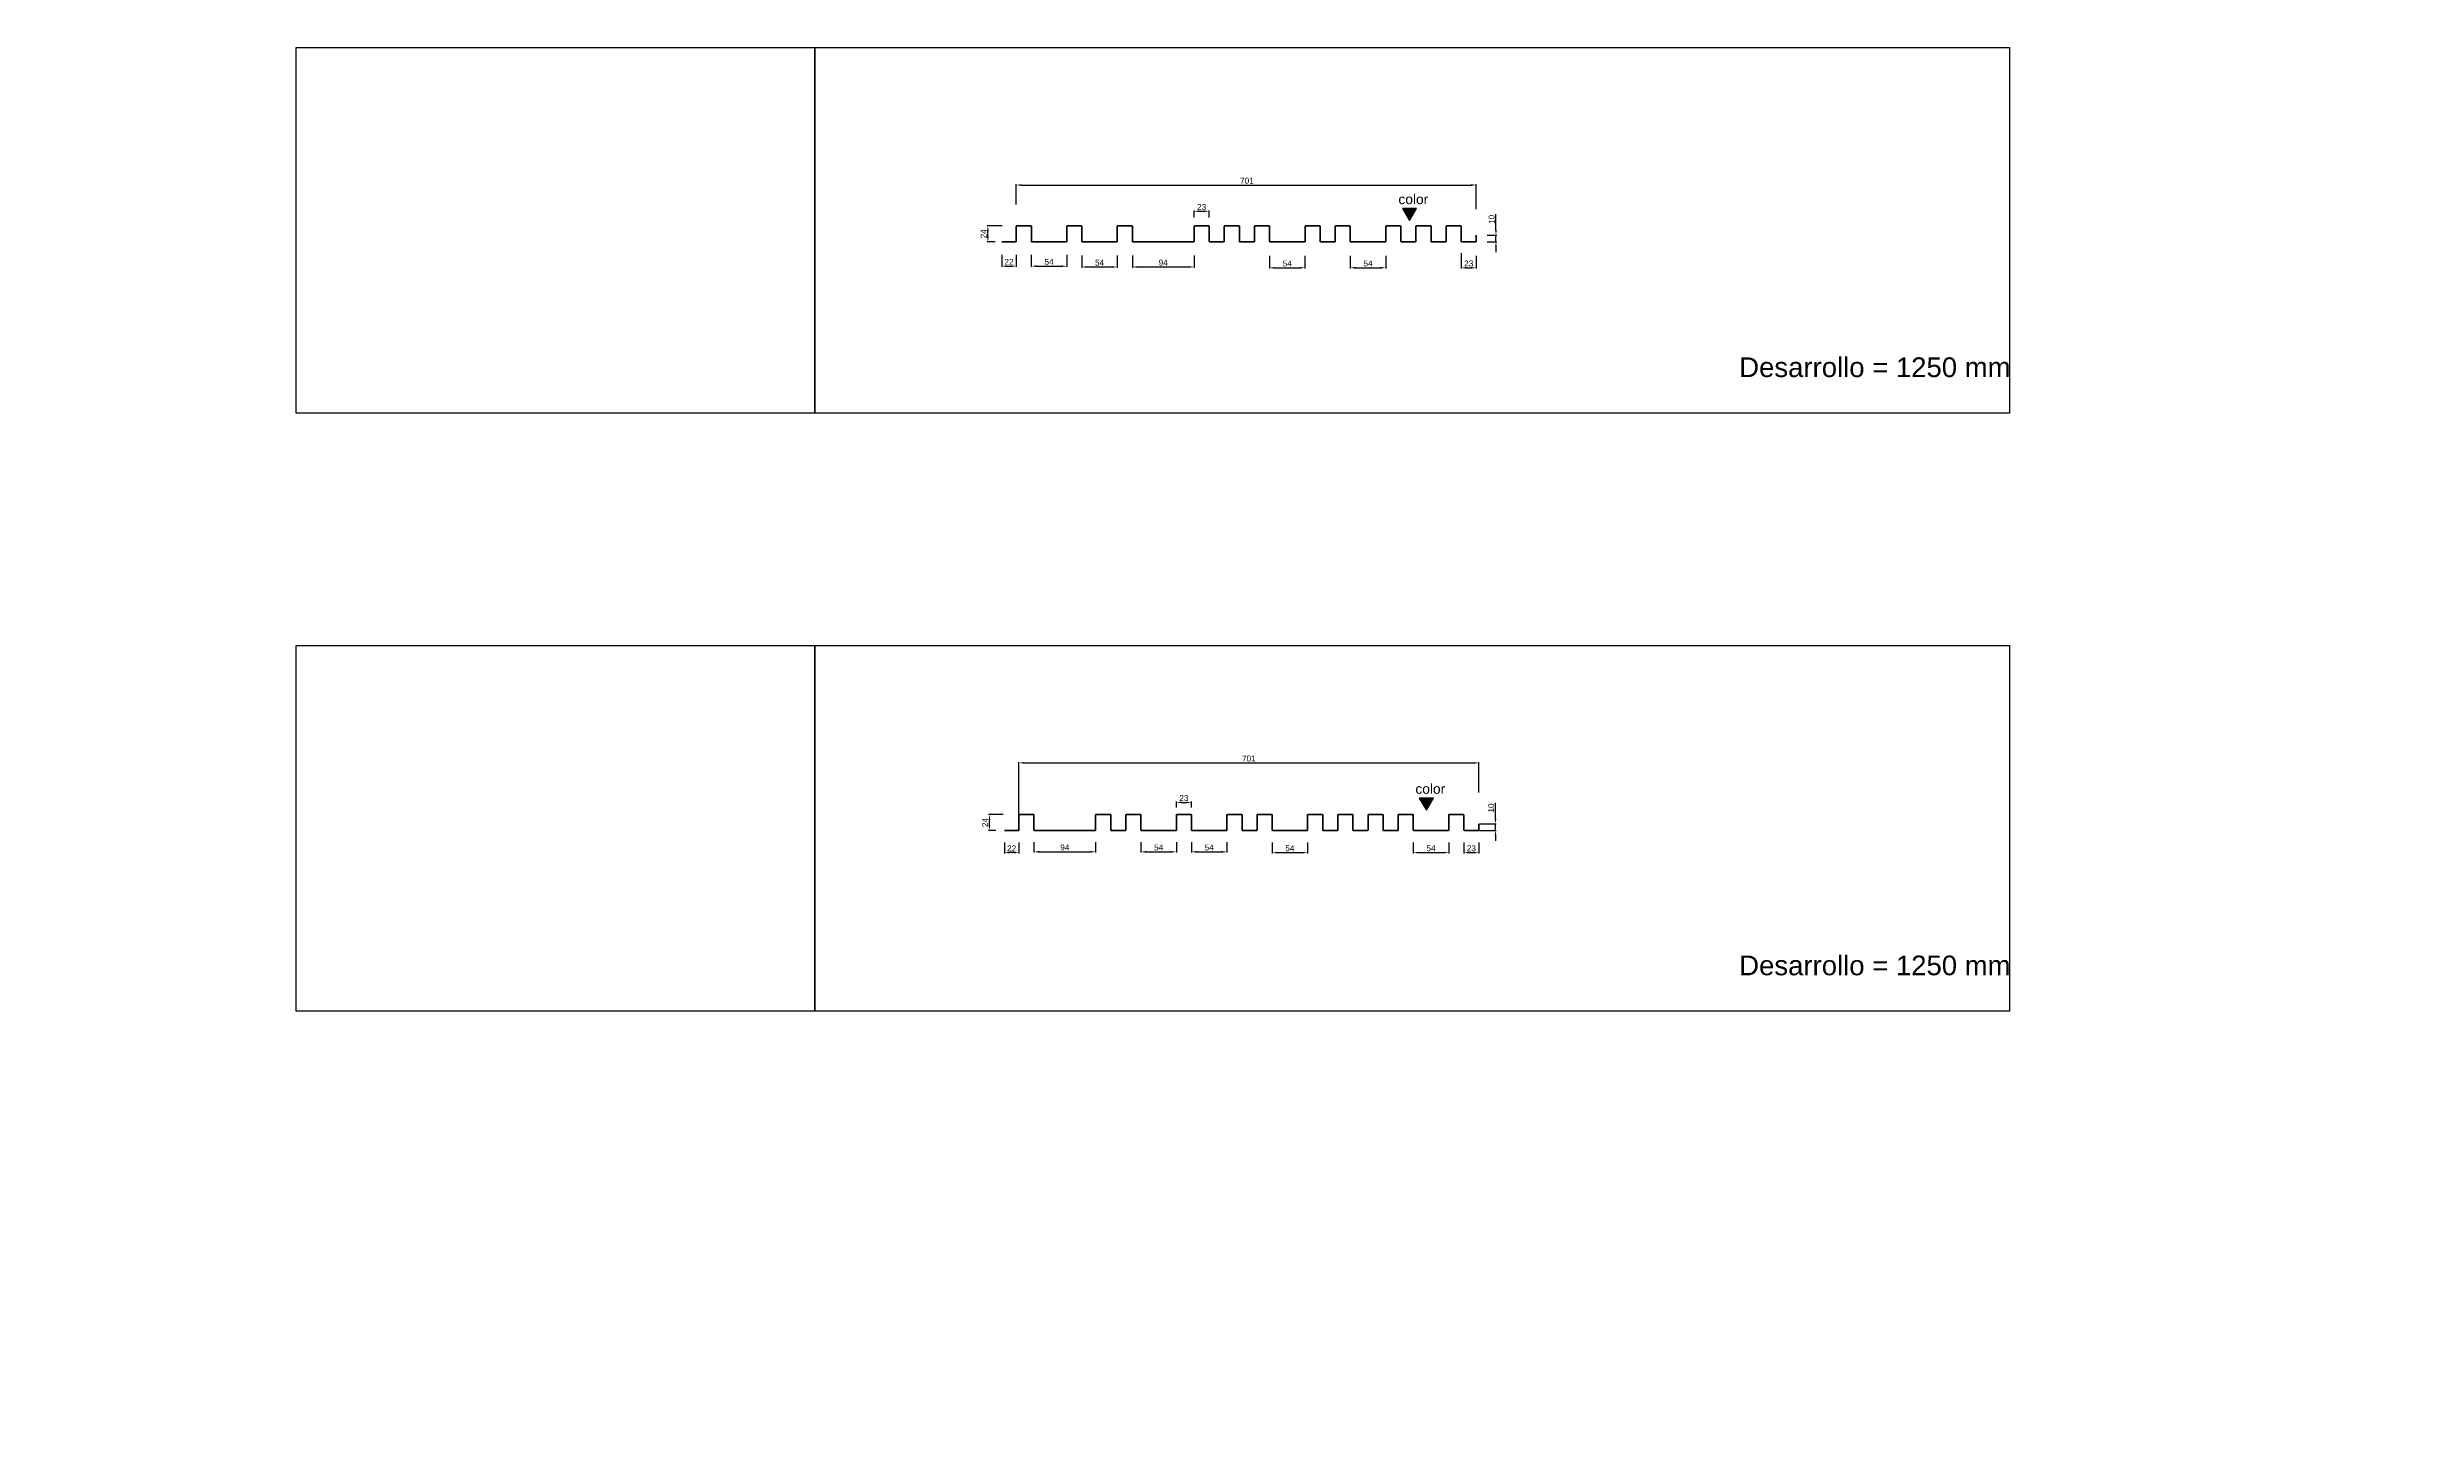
# Model space of a CAD drawing. Header units: millimetres. Extents: x 4334 to 41995838936, y 18500 to 30334.
# Drawn here: x 15164 to 18774, y 20425 to 22541 of the extents above; entities that cross this region are included whole.
import ezdxf

# ---------------------------------------------------------------- set-up
doc = ezdxf.new("R2010")
doc.units = ezdxf.units.MM
doc.layers.add('ANOTACIONES', color=7, linetype='Continuous', plot=False)
doc.layers.add('COTAS1', color=7, linetype='Continuous', lineweight=0)
doc.layers.add('FIBRA NEUTRA', color=1, linetype='Continuous', lineweight=40)
doc.layers.add('RECUADROS', color=253, linetype='Continuous')
doc.styles.get("Standard").update_dxf_attribs({"font": 'arial.ttf'})
doc.dimstyles.new('ISO-25', dxfattribs={"dimtxt": 9, "dimasz": 8, "dimexe": 1.25, "dimexo": 0.625, "dimgap": 2, "dimtad": 1, "dimdec": 1, "dimtxsty": 'Standard', "dimcen": 2.5, "dimadec": 0, "dimazin": 0, "dimtfac": 1, "dimtdec": 1, "dimtmove": 0, "dimatfit": 3, "dimfxl": 1, "dimarcsym": 0})

# ---------------------------------------------------------------- blocks, each defined once
blk = doc.blocks.new('*D361')
at = {"layer": 'COTAS1', "color": 0, "lineweight": -2, "transparency": 16777216}
for p, q in [((16640.5, 22301.4), (16640.5, 22332.3)), ((16648.5, 22331), (17333.5, 22331)), ((17341.5, 22294.4), (17341.5, 22332.3))]:
    blk.add_line(p, q, dxfattribs=at)
at = {"layer": 'COTAS1', "color": 0, "transparency": 16777216}
for points in [[(16648.5, 22332.4), (16648.5, 22329.7), (16640.5, 22331)], [(17333.5, 22332.4), (17333.5, 22329.7), (17341.5, 22331)]]:
    blk.add_solid(points, dxfattribs=at)
at = {"layer": 'Defpoints', "color": 0, "transparency": 16777216}
for p in [(17341.5, 22331), (16640.5, 22300.7), (17341.5, 22293.7)]:
    blk.add_point(p, dxfattribs=at)
at = {"layer": 'COTAS1', "color": 0, "transparency": 16777216, "insert": (16992, 22337.6), "char_height": 9, "attachment_point": 5}
blk.add_mtext('701', dxfattribs=at)
blk = doc.blocks.new('Color superior')
at = {"layer": 'ANOTACIONES'}
h = blk.add_hatch(color=256, dxfattribs=at)
h.dxf.hatch_style = 1
h.paths.add_polyline_path([(10.7, 18.6), (-10.7, 18.6), (0, 0)])
blk.add_lwpolyline([(0, 0), (10.7, 18.6), (-10.7, 18.6)], close=True, dxfattribs=at)
at = {"layer": 'ANOTACIONES', "insert": (-16.7, 40.1), "char_height": 15, "attachment_point": 1}
blk.add_mtext_dynamic_manual_height_columns('color', width=249.804, gutter_width=75, heights=[0], dxfattribs=at)
blk = doc.blocks.new('*D364')
at = {"layer": 'COTAS1', "color": 0, "lineweight": -2, "transparency": 16777216}
for p, q in [((16619.3, 22268.6), (16596, 22268.6)), ((16608.3, 22244.6), (16596, 22244.6)), ((16597.3, 22252.6), (16597.3, 22260.6))]:
    blk.add_line(p, q, dxfattribs=at)
at = {"layer": 'COTAS1', "color": 0, "transparency": 16777216}
for points in [[(16595.9, 22260.6), (16598.6, 22260.6), (16597.3, 22268.6)], [(16595.9, 22252.6), (16598.6, 22252.6), (16597.3, 22244.6)]]:
    blk.add_solid(points, dxfattribs=at)
at = {"layer": 'Defpoints', "color": 0, "transparency": 16777216}
for p in [(16597.3, 22268.6), (16609, 22244.6), (16620, 22268.6)]:
    blk.add_point(p, dxfattribs=at)
at = {"layer": 'COTAS1', "color": 0, "transparency": 16777216, "insert": (16590.8, 22256.6), "char_height": 9, "attachment_point": 5, "rotation": 90}
blk.add_mtext('24', dxfattribs=at)
blk = doc.blocks.new('*D365')
at = {"layer": 'COTAS1', "color": 0, "lineweight": -2, "transparency": 16777216}
for p, q in [((16618.5, 22224.4), (16618.5, 22206.1)), ((16626.5, 22207.3), (16632.5, 22207.3)), ((16640.5, 22224.4), (16640.5, 22206.1))]:
    blk.add_line(p, q, dxfattribs=at)
at = {"layer": 'COTAS1', "color": 0, "transparency": 16777216}
for points in [[(16626.5, 22208.7), (16626.5, 22206), (16618.5, 22207.3)], [(16632.5, 22208.7), (16632.5, 22206), (16640.5, 22207.3)]]:
    blk.add_solid(points, dxfattribs=at)
at = {"layer": 'Defpoints', "color": 0, "transparency": 16777216}
for p in [(16618.5, 22225), (16640.5, 22225), (16640.5, 22207.3)]:
    blk.add_point(p, dxfattribs=at)
at = {"layer": 'COTAS1', "color": 0, "transparency": 16777216, "insert": (16629.5, 22213.9), "char_height": 9, "attachment_point": 5}
blk.add_mtext('22', dxfattribs=at)
blk = doc.blocks.new('*D366')
at = {"layer": 'COTAS1', "color": 0, "lineweight": -2, "transparency": 16777216}
for p, q in [((16663.5, 22224.4), (16663.5, 22206.1)), ((16671.5, 22207.3), (16709.5, 22207.3)), ((16717.5, 22224.4), (16717.5, 22206.1))]:
    blk.add_line(p, q, dxfattribs=at)
at = {"layer": 'COTAS1', "color": 0, "transparency": 16777216}
for points in [[(16671.5, 22208.7), (16671.5, 22206), (16663.5, 22207.3)], [(16709.5, 22208.7), (16709.5, 22206), (16717.5, 22207.3)]]:
    blk.add_solid(points, dxfattribs=at)
at = {"layer": 'Defpoints', "color": 0, "transparency": 16777216}
for p in [(16663.5, 22225), (16717.5, 22225), (16717.5, 22207.3)]:
    blk.add_point(p, dxfattribs=at)
at = {"layer": 'COTAS1', "color": 0, "transparency": 16777216, "insert": (16690.5, 22213.9), "char_height": 9, "attachment_point": 5}
blk.add_mtext('54', dxfattribs=at)
blk = doc.blocks.new('*D367')
at = {"layer": 'COTAS1', "color": 0, "lineweight": -2, "transparency": 16777216}
for p, q in [((16740.5, 22223.8), (16740.5, 22204.8)), ((16748.5, 22206.1), (16786.5, 22206.1)), ((16794.5, 22223.8), (16794.5, 22204.8))]:
    blk.add_line(p, q, dxfattribs=at)
at = {"layer": 'COTAS1', "color": 0, "transparency": 16777216}
for points in [[(16748.5, 22207.4), (16748.5, 22204.8), (16740.5, 22206.1)], [(16786.5, 22207.4), (16786.5, 22204.8), (16794.5, 22206.1)]]:
    blk.add_solid(points, dxfattribs=at)
at = {"layer": 'Defpoints', "color": 0, "transparency": 16777216}
for p in [(16740.5, 22224.4), (16794.5, 22224.4), (16794.5, 22206.1)]:
    blk.add_point(p, dxfattribs=at)
at = {"layer": 'COTAS1', "color": 0, "transparency": 16777216, "insert": (16767.5, 22212.7), "char_height": 9, "attachment_point": 5}
blk.add_mtext('54', dxfattribs=at)
blk = doc.blocks.new('*D368')
at = {"layer": 'COTAS1', "color": 0, "lineweight": -2, "transparency": 16777216}
for p, q in [((16817.5, 22223.8), (16817.5, 22204.8)), ((16825.5, 22206.1), (16903.5, 22206.1)), ((16911.5, 22223.8), (16911.5, 22204.8))]:
    blk.add_line(p, q, dxfattribs=at)
at = {"layer": 'COTAS1', "color": 0, "transparency": 16777216}
for points in [[(16825.5, 22207.4), (16825.5, 22204.8), (16817.5, 22206.1)], [(16903.5, 22207.4), (16903.5, 22204.8), (16911.5, 22206.1)]]:
    blk.add_solid(points, dxfattribs=at)
at = {"layer": 'Defpoints', "color": 0, "transparency": 16777216}
for p in [(16817.5, 22224.4), (16911.5, 22224.4), (16911.5, 22206.1)]:
    blk.add_point(p, dxfattribs=at)
at = {"layer": 'COTAS1', "color": 0, "transparency": 16777216, "insert": (16864.5, 22212.7), "char_height": 9, "attachment_point": 5}
blk.add_mtext('94', dxfattribs=at)
blk = doc.blocks.new('*D369')
at = {"layer": 'COTAS1', "color": 0, "lineweight": -2, "transparency": 16777216}
for p, q in [((17026.5, 22223.1), (17026.5, 22203.6)), ((17034.5, 22204.8), (17072.5, 22204.8)), ((17080.5, 22223.1), (17080.5, 22203.6))]:
    blk.add_line(p, q, dxfattribs=at)
at = {"layer": 'COTAS1', "color": 0, "transparency": 16777216}
for points in [[(17034.5, 22206.2), (17034.5, 22203.5), (17026.5, 22204.8)], [(17072.5, 22206.2), (17072.5, 22203.5), (17080.5, 22204.8)]]:
    blk.add_solid(points, dxfattribs=at)
at = {"layer": 'Defpoints', "color": 0, "transparency": 16777216}
for p in [(17026.5, 22223.8), (17080.5, 22223.8), (17080.5, 22204.8)]:
    blk.add_point(p, dxfattribs=at)
at = {"layer": 'COTAS1', "color": 0, "transparency": 16777216, "insert": (17053.5, 22211.4), "char_height": 9, "attachment_point": 5}
blk.add_mtext('54', dxfattribs=at)
blk = doc.blocks.new('*D370')
at = {"layer": 'COTAS1', "color": 0, "lineweight": -2, "transparency": 16777216}
for p, q in [((17149.5, 22223.1), (17149.5, 22203.6)), ((17157.5, 22204.8), (17195.5, 22204.8)), ((17203.5, 22223.1), (17203.5, 22203.6))]:
    blk.add_line(p, q, dxfattribs=at)
at = {"layer": 'COTAS1', "color": 0, "transparency": 16777216}
for points in [[(17157.5, 22206.2), (17157.5, 22203.5), (17149.5, 22204.8)], [(17195.5, 22206.2), (17195.5, 22203.5), (17203.5, 22204.8)]]:
    blk.add_solid(points, dxfattribs=at)
at = {"layer": 'Defpoints', "color": 0, "transparency": 16777216}
for p in [(17149.5, 22223.8), (17203.5, 22223.8), (17203.5, 22204.8)]:
    blk.add_point(p, dxfattribs=at)
at = {"layer": 'COTAS1', "color": 0, "transparency": 16777216, "insert": (17176.5, 22211.4), "char_height": 9, "attachment_point": 5}
blk.add_mtext('54', dxfattribs=at)
blk = doc.blocks.new('*D371')
at = {"layer": 'COTAS1', "color": 0, "lineweight": -2, "transparency": 16777216}
for p, q in [((17318.5, 22227.3), (17318.5, 22203.6)), ((17326.5, 22204.8), (17333.5, 22204.8)), ((17341.5, 22223.1), (17341.5, 22203.6))]:
    blk.add_line(p, q, dxfattribs=at)
at = {"layer": 'COTAS1', "color": 0, "transparency": 16777216}
for points in [[(17326.5, 22206.2), (17326.5, 22203.5), (17318.5, 22204.8)], [(17333.5, 22206.2), (17333.5, 22203.5), (17341.5, 22204.8)]]:
    blk.add_solid(points, dxfattribs=at)
at = {"layer": 'Defpoints', "color": 0, "transparency": 16777216}
for p in [(17318.5, 22227.9), (17341.5, 22223.8), (17341.5, 22204.8)]:
    blk.add_point(p, dxfattribs=at)
at = {"layer": 'COTAS1', "color": 0, "transparency": 16777216, "insert": (17330, 22211.4), "char_height": 9, "attachment_point": 5}
blk.add_mtext('23', dxfattribs=at)
blk = doc.blocks.new('*D372')
at = {"layer": 'COTAS1', "color": 0, "lineweight": -2, "transparency": 16777216}
for p, q in [((17371.5, 22262.6), (17371.5, 22286.6)), ((17358.1, 22254.6), (17372.7, 22254.6)), ((17358.1, 22244.6), (17372.7, 22244.6)), ((17371.5, 22244.6), (17371.5, 22254.6)), ((17371.5, 22236.6), (17371.5, 22228.6))]:
    blk.add_line(p, q, dxfattribs=at)
at = {"layer": 'COTAS1', "color": 0, "transparency": 16777216}
for points in [[(17370.1, 22262.6), (17372.8, 22262.6), (17371.5, 22254.6)], [(17370.1, 22236.6), (17372.8, 22236.6), (17371.5, 22244.6)]]:
    blk.add_solid(points, dxfattribs=at)
at = {"layer": 'Defpoints', "color": 0, "transparency": 16777216}
for p in [(17357.4, 22254.6), (17357.4, 22244.6), (17371.5, 22254.6)]:
    blk.add_point(p, dxfattribs=at)
at = {"layer": 'COTAS1', "color": 0, "transparency": 16777216, "insert": (17364.9, 22278.6), "char_height": 9, "attachment_point": 5, "rotation": 90}
blk.add_mtext('10', dxfattribs=at)
blk = doc.blocks.new('*D373')
at = {"layer": 'COTAS1', "color": 0, "lineweight": -2, "transparency": 16777216}
for p, q in [((16911.5, 22281.3), (16911.5, 22292.3)), ((16919.5, 22291), (16926.5, 22291)), ((16934.5, 22281.3), (16934.5, 22292.3))]:
    blk.add_line(p, q, dxfattribs=at)
at = {"layer": 'COTAS1', "color": 0, "transparency": 16777216}
for points in [[(16919.5, 22292.3), (16919.5, 22289.7), (16911.5, 22291)], [(16926.5, 22292.3), (16926.5, 22289.7), (16934.5, 22291)]]:
    blk.add_solid(points, dxfattribs=at)
at = {"layer": 'Defpoints', "color": 0, "transparency": 16777216}
for p in [(16911.5, 22280.7), (16934.5, 22291), (16934.5, 22280.7)]:
    blk.add_point(p, dxfattribs=at)
at = {"layer": 'COTAS1', "color": 0, "transparency": 16777216, "insert": (16923, 22297.6), "char_height": 9, "attachment_point": 5}
blk.add_mtext('23', dxfattribs=at)
blk = doc.blocks.new('*D374')
at = {"layer": 'COTAS1', "color": 0, "lineweight": -2, "transparency": 16777216}
for p, q in [((16644.5, 21372), (16644.5, 21451.5)), ((16652.5, 21450.2), (17337.5, 21450.2)), ((17345.5, 21405.3), (17345.5, 21451.5))]:
    blk.add_line(p, q, dxfattribs=at)
at = {"layer": 'COTAS1', "color": 0, "transparency": 16777216}
for points in [[(16652.5, 21451.5), (16652.5, 21448.9), (16644.5, 21450.2)], [(17337.5, 21451.5), (17337.5, 21448.9), (17345.5, 21450.2)]]:
    blk.add_solid(points, dxfattribs=at)
at = {"layer": 'Defpoints', "color": 0, "transparency": 16777216}
for p in [(17345.5, 21450.2), (16644.5, 21371.3), (17345.5, 21404.7)]:
    blk.add_point(p, dxfattribs=at)
at = {"layer": 'COTAS1', "color": 0, "transparency": 16777216, "insert": (16995, 21456.8), "char_height": 9, "attachment_point": 5}
blk.add_mtext('701', dxfattribs=at)
blk = doc.blocks.new('*D375')
at = {"layer": 'COTAS1', "color": 0, "lineweight": -2, "transparency": 16777216}
for p, q in [((16884.5, 21382.2), (16884.5, 21391.2)), ((16892.5, 21390), (16899.5, 21390)), ((16907.5, 21382.2), (16907.5, 21391.2))]:
    blk.add_line(p, q, dxfattribs=at)
at = {"layer": 'COTAS1', "color": 0, "transparency": 16777216}
for points in [[(16892.5, 21391.3), (16892.5, 21388.6), (16884.5, 21390)], [(16899.5, 21391.3), (16899.5, 21388.6), (16907.5, 21390)]]:
    blk.add_solid(points, dxfattribs=at)
at = {"layer": 'Defpoints', "color": 0, "transparency": 16777216}
for p in [(16884.5, 21381.6), (16907.5, 21390), (16907.5, 21381.6)]:
    blk.add_point(p, dxfattribs=at)
at = {"layer": 'COTAS1', "color": 0, "transparency": 16777216, "insert": (16896, 21396.6), "char_height": 9, "attachment_point": 5}
blk.add_mtext('23', dxfattribs=at)
blk = doc.blocks.new('*D376')
at = {"layer": 'COTAS1', "color": 0, "lineweight": -2, "transparency": 16777216}
for p, q in [((16620.6, 21371.3), (16598.4, 21371.3)), ((16609.6, 21347.3), (16598.4, 21347.3)), ((16599.7, 21355.3), (16599.7, 21363.3))]:
    blk.add_line(p, q, dxfattribs=at)
at = {"layer": 'COTAS1', "color": 0, "transparency": 16777216}
for points in [[(16598.4, 21363.3), (16601, 21363.3), (16599.7, 21371.3)], [(16598.4, 21355.3), (16601, 21355.3), (16599.7, 21347.3)]]:
    blk.add_solid(points, dxfattribs=at)
at = {"layer": 'Defpoints', "color": 0, "transparency": 16777216}
for p in [(16599.7, 21371.3), (16621.2, 21371.3), (16610.2, 21347.3)]:
    blk.add_point(p, dxfattribs=at)
at = {"layer": 'COTAS1', "color": 0, "transparency": 16777216, "insert": (16593.2, 21359.3), "char_height": 9, "attachment_point": 5, "rotation": 90}
blk.add_mtext('24', dxfattribs=at)
blk = doc.blocks.new('*D377')
at = {"layer": 'COTAS1', "color": 0, "lineweight": -2, "transparency": 16777216}
for p, q in [((16667.5, 21329.4), (16667.5, 21313.4)), ((16675.5, 21314.6), (16753.5, 21314.6)), ((16761.5, 21329.4), (16761.5, 21313.4))]:
    blk.add_line(p, q, dxfattribs=at)
at = {"layer": 'COTAS1', "color": 0, "transparency": 16777216}
for points in [[(16675.5, 21316), (16675.5, 21313.3), (16667.5, 21314.6)], [(16753.5, 21316), (16753.5, 21313.3), (16761.5, 21314.6)]]:
    blk.add_solid(points, dxfattribs=at)
at = {"layer": 'Defpoints', "color": 0, "transparency": 16777216}
for p in [(16667.5, 21330.1), (16761.5, 21330.1), (16761.5, 21314.6)]:
    blk.add_point(p, dxfattribs=at)
at = {"layer": 'COTAS1', "color": 0, "transparency": 16777216, "insert": (16714.5, 21321.2), "char_height": 9, "attachment_point": 5}
blk.add_mtext('94', dxfattribs=at)
blk = doc.blocks.new('*D378')
at = {"layer": 'COTAS1', "color": 0, "lineweight": -2, "transparency": 16777216}
for p, q in [((16830.5, 21329.4), (16830.5, 21313.4)), ((16838.5, 21314.6), (16876.5, 21314.6)), ((16884.5, 21329.4), (16884.5, 21313.4))]:
    blk.add_line(p, q, dxfattribs=at)
at = {"layer": 'COTAS1', "color": 0, "transparency": 16777216}
for points in [[(16838.5, 21316), (16838.5, 21313.3), (16830.5, 21314.6)], [(16876.5, 21316), (16876.5, 21313.3), (16884.5, 21314.6)]]:
    blk.add_solid(points, dxfattribs=at)
at = {"layer": 'Defpoints', "color": 0, "transparency": 16777216}
for p in [(16830.5, 21330.1), (16884.5, 21330.1), (16884.5, 21314.6)]:
    blk.add_point(p, dxfattribs=at)
at = {"layer": 'COTAS1', "color": 0, "transparency": 16777216, "insert": (16857.5, 21321.2), "char_height": 9, "attachment_point": 5}
blk.add_mtext('54', dxfattribs=at)
blk = doc.blocks.new('*D379')
at = {"layer": 'COTAS1', "color": 0, "lineweight": -2, "transparency": 16777216}
for p, q in [((16907.5, 21329.4), (16907.5, 21313.4)), ((16915.5, 21314.6), (16953.5, 21314.6)), ((16961.5, 21329.4), (16961.5, 21313.4))]:
    blk.add_line(p, q, dxfattribs=at)
at = {"layer": 'COTAS1', "color": 0, "transparency": 16777216}
for points in [[(16915.5, 21316), (16915.5, 21313.3), (16907.5, 21314.6)], [(16953.5, 21316), (16953.5, 21313.3), (16961.5, 21314.6)]]:
    blk.add_solid(points, dxfattribs=at)
at = {"layer": 'Defpoints', "color": 0, "transparency": 16777216}
for p in [(16907.5, 21330.1), (16961.5, 21330.1), (16961.5, 21314.6)]:
    blk.add_point(p, dxfattribs=at)
at = {"layer": 'COTAS1', "color": 0, "transparency": 16777216, "insert": (16934.5, 21321.2), "char_height": 9, "attachment_point": 5}
blk.add_mtext('54', dxfattribs=at)
blk = doc.blocks.new('*D380')
at = {"layer": 'COTAS1', "color": 0, "lineweight": -2, "transparency": 16777216}
for p, q in [((17030.5, 21328.8), (17030.5, 21312.1)), ((17038.5, 21313.4), (17076.5, 21313.4)), ((17084.5, 21328.8), (17084.5, 21312.1))]:
    blk.add_line(p, q, dxfattribs=at)
at = {"layer": 'COTAS1', "color": 0, "transparency": 16777216}
for points in [[(17038.5, 21314.7), (17038.5, 21312.1), (17030.5, 21313.4)], [(17076.5, 21314.7), (17076.5, 21312.1), (17084.5, 21313.4)]]:
    blk.add_solid(points, dxfattribs=at)
at = {"layer": 'Defpoints', "color": 0, "transparency": 16777216}
for p in [(17030.5, 21329.4), (17084.5, 21329.4), (17084.5, 21313.4)]:
    blk.add_point(p, dxfattribs=at)
at = {"layer": 'COTAS1', "color": 0, "transparency": 16777216, "insert": (17057.5, 21320), "char_height": 9, "attachment_point": 5}
blk.add_mtext('54', dxfattribs=at)
blk = doc.blocks.new('*D381')
at = {"layer": 'COTAS1', "color": 0, "lineweight": -2, "transparency": 16777216}
for p, q in [((17245.5, 21328.8), (17245.5, 21312.1)), ((17253.5, 21313.4), (17291.5, 21313.4)), ((17299.5, 21328.8), (17299.5, 21312.1))]:
    blk.add_line(p, q, dxfattribs=at)
at = {"layer": 'COTAS1', "color": 0, "transparency": 16777216}
for points in [[(17253.5, 21314.7), (17253.5, 21312.1), (17245.5, 21313.4)], [(17291.5, 21314.7), (17291.5, 21312.1), (17299.5, 21313.4)]]:
    blk.add_solid(points, dxfattribs=at)
at = {"layer": 'Defpoints', "color": 0, "transparency": 16777216}
for p in [(17245.5, 21329.4), (17299.5, 21329.4), (17299.5, 21313.4)]:
    blk.add_point(p, dxfattribs=at)
at = {"layer": 'COTAS1', "color": 0, "transparency": 16777216, "insert": (17272.5, 21320), "char_height": 9, "attachment_point": 5}
blk.add_mtext('54', dxfattribs=at)
blk = doc.blocks.new('*D382')
at = {"layer": 'COTAS1', "color": 0, "lineweight": -2, "transparency": 16777216}
for p, q in [((17322.5, 21328.8), (17322.5, 21312.1)), ((17330.5, 21313.4), (17337.5, 21313.4)), ((17345.5, 21328.8), (17345.5, 21312.1))]:
    blk.add_line(p, q, dxfattribs=at)
at = {"layer": 'COTAS1', "color": 0, "transparency": 16777216}
for points in [[(17330.5, 21314.7), (17330.5, 21312.1), (17322.5, 21313.4)], [(17337.5, 21314.7), (17337.5, 21312.1), (17345.5, 21313.4)]]:
    blk.add_solid(points, dxfattribs=at)
at = {"layer": 'Defpoints', "color": 0, "transparency": 16777216}
for p in [(17322.5, 21329.4), (17345.5, 21329.4), (17345.5, 21313.4)]:
    blk.add_point(p, dxfattribs=at)
at = {"layer": 'COTAS1', "color": 0, "transparency": 16777216, "insert": (17334, 21320), "char_height": 9, "attachment_point": 5}
blk.add_mtext('23', dxfattribs=at)
blk = doc.blocks.new('*D383')
at = {"layer": 'COTAS1', "color": 0, "lineweight": -2, "transparency": 16777216}
for p, q in [((17370.8, 21365.3), (17370.8, 21389.4)), ((17346.2, 21357.3), (17372, 21357.3)), ((17346.2, 21347.3), (17372, 21347.3)), ((17370.8, 21347.3), (17370.8, 21357.3)), ((17370.8, 21339.3), (17370.8, 21331.3))]:
    blk.add_line(p, q, dxfattribs=at)
at = {"layer": 'COTAS1', "color": 0, "transparency": 16777216}
for points in [[(17369.4, 21365.3), (17372.1, 21365.3), (17370.8, 21357.3)], [(17369.4, 21339.3), (17372.1, 21339.3), (17370.8, 21347.3)]]:
    blk.add_solid(points, dxfattribs=at)
at = {"layer": 'Defpoints', "color": 0, "transparency": 16777216}
for p in [(17345.5, 21357.3), (17345.5, 21347.3), (17370.8, 21357.3)]:
    blk.add_point(p, dxfattribs=at)
at = {"layer": 'COTAS1', "color": 0, "transparency": 16777216, "insert": (17364.2, 21381.4), "char_height": 9, "attachment_point": 5, "rotation": 90}
blk.add_mtext('10', dxfattribs=at)
blk = doc.blocks.new('*D384')
at = {"layer": 'COTAS1', "color": 0, "lineweight": -2, "transparency": 16777216}
for p, q in [((16622.5, 21328.8), (16622.5, 21312.1)), ((16636.5, 21313.4), (16630.5, 21313.4)), ((16644.5, 21328.8), (16644.5, 21312.1))]:
    blk.add_line(p, q, dxfattribs=at)
at = {"layer": 'COTAS1', "color": 0, "transparency": 16777216}
for points in [[(16630.5, 21314.7), (16630.5, 21312.1), (16622.5, 21313.4)], [(16636.5, 21314.7), (16636.5, 21312.1), (16644.5, 21313.4)]]:
    blk.add_solid(points, dxfattribs=at)
at = {"layer": 'Defpoints', "color": 0, "transparency": 16777216}
for p in [(16622.5, 21329.4), (16622.5, 21313.4), (16644.5, 21329.4)]:
    blk.add_point(p, dxfattribs=at)
at = {"layer": 'COTAS1', "color": 0, "transparency": 16777216, "insert": (16633.5, 21319.9), "char_height": 9, "attachment_point": 5}
blk.add_mtext('22', dxfattribs=at)

msp = doc.modelspace()

# ---------------------------------------------------------------- linework, layer by layer
at = {"layer": 'FIBRA NEUTRA', "lineweight": 50}
for points in [[(17341.53, 22254.57), (17341.53, 22245.07, -0.4142136), (17341.03, 22244.57), (17319.03, 22244.57, -0.4142136), (17318.53, 22245.07), (17318.53, 22268.07, 0.4142136), (17318.03, 22268.57), (17296.03, 22268.57, 0.4142136), (17295.53, 22268.07), (17295.53, 22245.07, -0.4142136), (17295.03, 22244.57), (17273.03, 22244.57, -0.4142136), (17272.53, 22245.07), (17272.53, 22268.07, 0.4142136), (17272.03, 22268.57), (17250.03, 22268.57, 0.4142136), (17249.53, 22268.07), (17249.53, 22245.07, -0.4142136), (17249.03, 22244.57), (17227.03, 22244.57, -0.4142136), (17226.53, 22245.07), (17226.53, 22268.07, 0.4142136), (17226.03, 22268.57), (17204.03, 22268.57, 0.4142136), (17203.53, 22268.07), (17203.53, 22245.07, -0.4142136), (17203.03, 22244.57), (17150.03, 22244.57, -0.4142136), (17149.53, 22245.07), (17149.53, 22268.07, 0.4142136), (17149.03, 22268.57), (17127.03, 22268.57, 0.4142136), (17126.53, 22268.07), (17126.53, 22245.07, -0.4142136), (17126.03, 22244.57), (17104.03, 22244.57, -0.4142136), (17103.53, 22245.07), (17103.53, 22268.07, 0.4142136), (17103.03, 22268.57), (17081.03, 22268.57, 0.4142136), (17080.53, 22268.07), (17080.53, 22245.07, -0.4142136), (17080.03, 22244.57), (17027.03, 22244.57, -0.4142136), (17026.53, 22245.07), (17026.53, 22268.07, 0.4142136), (17026.03, 22268.57), (17004.03, 22268.57, 0.4142136), (17003.53, 22268.07), (17003.53, 22245.07, -0.4142136), (17003.03, 22244.57), (16981.03, 22244.57, -0.4142136), (16980.53, 22245.07), (16980.53, 22268.07, 0.4142136), (16980.03, 22268.57), (16958.03, 22268.57, 0.4142136), (16957.53, 22268.07), (16957.53, 22245.07, -0.4142136), (16957.03, 22244.57), (16935.03, 22244.57, -0.4142136), (16934.53, 22245.07), (16934.53, 22268.07, 0.4142136), (16934.03, 22268.57), (16912.03, 22268.57, 0.4142136), (16911.53, 22268.07), (16911.53, 22245.07, -0.4142136), (16911.03, 22244.57), (16818.03, 22244.57, -0.4142136), (16817.53, 22245.07), (16817.53, 22268.07, 0.4142136), (16817.03, 22268.57), (16795.03, 22268.57, 0.4142136), (16794.53, 22268.07), (16794.53, 22245.07, -0.4142136), (16794.03, 22244.57), (16741.03, 22244.57, -0.4142136), (16740.53, 22245.07), (16740.53, 22268.07, 0.4142136), (16740.03, 22268.57), (16718.03, 22268.57, 0.4142136), (16717.53, 22268.07), (16717.53, 22245.07, -0.4142136), (16717.03, 22244.57), (16664.03, 22244.57, -0.4142136), (16663.53, 22245.07), (16663.53, 22268.07, 0.4142136), (16663.03, 22268.57), (16641.03, 22268.57, 0.4142136), (16640.53, 22268.07), (16640.53, 22245.07, -0.4142136), (16640.03, 22244.57), (16618.53, 22244.57)], [(17345.53, 21357.34), (17345.53, 21347.84, -0.4142136), (17345.03, 21347.34), (17323.03, 21347.34, -0.4142136), (17322.53, 21347.84), (17322.53, 21370.84, 0.4142136), (17322.03, 21371.34), (17300.03, 21371.34, 0.4142136), (17299.53, 21370.84), (17299.53, 21347.84, -0.4142136), (17299.03, 21347.34), (17246.03, 21347.34, -0.4142136), (17245.53, 21347.84), (17245.53, 21370.84, 0.4142136), (17245.03, 21371.34), (17223.03, 21371.34, 0.4142136), (17222.53, 21370.84), (17222.53, 21347.84, -0.4142136), (17222.03, 21347.34), (17200.03, 21347.34, -0.4142136), (17199.53, 21347.84), (17199.53, 21370.84, 0.4142136), (17199.03, 21371.34), (17177.03, 21371.34, 0.4142136), (17176.53, 21370.84), (17176.53, 21347.84, -0.4142136), (17176.03, 21347.34), (17154.03, 21347.34, -0.4142136), (17153.53, 21347.84), (17153.53, 21370.84, 0.4142136), (17153.03, 21371.34), (17131.03, 21371.34, 0.4142136), (17130.53, 21370.84), (17130.53, 21347.84, -0.4142136), (17130.03, 21347.34), (17108.03, 21347.34, -0.4142136), (17107.53, 21347.84), (17107.53, 21370.84, 0.4142136), (17107.03, 21371.34), (17085.03, 21371.34, 0.4142136), (17084.53, 21370.84), (17084.53, 21347.84, -0.4142136), (17084.03, 21347.34), (17031.03, 21347.34, -0.4142136), (17030.53, 21347.84), (17030.53, 21370.84, 0.4142136), (17030.03, 21371.34), (17008.03, 21371.34, 0.4142136), (17007.53, 21370.84), (17007.53, 21347.84, -0.4142136), (17007.03, 21347.34), (16985.03, 21347.34, -0.4142136), (16984.53, 21347.84), (16984.53, 21370.84, 0.4142136), (16984.03, 21371.34), (16962.03, 21371.34, 0.4142136), (16961.53, 21370.84), (16961.53, 21347.84, -0.4142136), (16961.03, 21347.34), (16908.03, 21347.34, -0.4142136), (16907.53, 21347.84), (16907.53, 21370.84, 0.4142136), (16907.03, 21371.34), (16885.03, 21371.34, 0.4142136), (16884.53, 21370.84), (16884.53, 21347.84, -0.4142136), (16884.03, 21347.34), (16831.03, 21347.34, -0.4142136), (16830.53, 21347.84), (16830.53, 21370.84, 0.4142136), (16830.03, 21371.34), (16808.03, 21371.34, 0.4142136), (16807.53, 21370.84), (16807.53, 21347.84, -0.4142136), (16807.03, 21347.34), (16785.03, 21347.34, -0.4142136), (16784.53, 21347.84), (16784.53, 21370.84, 0.4142136), (16784.03, 21371.34), (16762.03, 21371.34, 0.4142136), (16761.53, 21370.84), (16761.53, 21347.84, -0.4142136), (16761.03, 21347.34), (16668.03, 21347.34, -0.4142136), (16667.53, 21347.84), (16667.53, 21370.84, 0.4142136), (16667.03, 21371.34), (16645.03, 21371.34, 0.4142136), (16644.53, 21370.84), (16644.53, 21347.84, -0.4142136), (16644.03, 21347.34), (16622.53, 21347.34)]]:
    msp.add_lwpolyline(points, format="xyb", dxfattribs=at)
at = {"layer": 'RECUADROS', "color": 0, "lineweight": 30}
for points in [[(15543.58, 22540.85), (16333.7, 22540.85), (16333.7, 21983.4), (15543.58, 21983.4)], [(16333.7, 22540.85), (18153.96, 22540.85), (18153.96, 21983.4), (16333.7, 21983.4)], [(15543.58, 21629.04), (16333.7, 21629.04), (16333.7, 21071.58), (15543.58, 21071.58)], [(16333.7, 21629.04), (18153.96, 21629.04), (18153.96, 21071.58), (16333.7, 21071.58)]]:
    msp.add_lwpolyline(points, close=True, dxfattribs=at)

# ---------------------------------------------------------------- block references
at = {"layer": 'ANOTACIONES'}
for p in [(17239.55, 22276.75), (17265.4, 21378.02)]:
    msp.add_blockref('Color superior', p, dxfattribs=at)

# ---------------------------------------------------------------- texts
at = {"layer": 'ANOTACIONES', "char_height": 30, "attachment_point": 1}
for insert in [(17742.13, 22068.3), (17742.13, 21156.49)]:
    msp.add_mtext_dynamic_manual_height_columns('Desarrollo = 1250 mm', width=6765.1618, gutter_width=150, heights=[0], dxfattribs=dict(at, insert=insert))

# ---------------------------------------------------------------- dimensions: what is measured, and where the dimension line sits
at = {"layer": 'COTAS1'}
dim = msp.add_linear_dim(base=(17341.53, 22331.04), p1=(16640.53, 22300.74), p2=(17341.53, 22293.74), dimstyle='ISO-25', dxfattribs=at)
dim.commit()
dim.dimension.update_dxf_attribs({"geometry": '*D361', "text_midpoint": (16992.03, 22331.04), "dimtype": 160})
for base, p1, p2, picture, middle in [((16934.53, 22291), (16911.53, 22280.72), (16934.53, 22280.72), '*D373', (16923.03, 22297.6)), ((16640.53, 22207.34), (16618.53, 22225.02), (16640.53, 22225.02), '*D365', (16629.53, 22213.86)), ((16717.53, 22207.34), (16663.53, 22225.02), (16717.53, 22225.02), '*D366', (16690.53, 22213.92)), ((16794.53, 22206.09), (16740.53, 22224.39), (16794.53, 22224.39), '*D367', (16767.53, 22212.67)), ((16911.53, 22206.09), (16817.53, 22224.39), (16911.53, 22224.39), '*D368', (16864.53, 22212.69)), ((17080.53, 22204.84), (17026.53, 22223.77), (17080.53, 22223.77), '*D369', (17053.53, 22211.42)), ((17203.53, 22204.84), (17149.53, 22223.77), (17203.53, 22223.77), '*D370', (17176.53, 22211.42)), ((17341.53, 22204.84), (17318.53, 22227.88), (17341.53, 22223.77), '*D371', (17330.03, 22211.44)), ((17345.53, 21450.21), (16644.53, 21371.34), (17345.53, 21404.71), '*D374', (16995.03, 21456.8)), ((16907.53, 21389.97), (16884.53, 21381.6), (16907.53, 21381.6), '*D375', (16896.03, 21396.57)), ((16622.53, 21313.38), (16644.53, 21329.43), (16622.53, 21329.43), '*D384', (16633.53, 21319.9)), ((16761.53, 21314.63), (16667.53, 21330.05), (16761.53, 21330.05), '*D377', (16714.53, 21321.23)), ((16884.53, 21314.63), (16830.53, 21330.05), (16884.53, 21330.05), '*D378', (16857.53, 21321.21)), ((16961.53, 21314.63), (16907.53, 21330.05), (16961.53, 21330.05), '*D379', (16934.53, 21321.21)), ((17084.53, 21313.38), (17030.53, 21329.43), (17084.53, 21329.43), '*D380', (17057.53, 21319.96)), ((17299.53, 21313.38), (17245.53, 21329.43), (17299.53, 21329.43), '*D381', (17272.53, 21319.96)), ((17345.53, 21313.38), (17322.53, 21329.43), (17345.53, 21329.43), '*D382', (17334.03, 21319.98))]:
    dim = msp.add_linear_dim(base=base, p1=p1, p2=p2, dimstyle='ISO-25', dxfattribs=at)
    dim.commit()
    dim.dimension.update_dxf_attribs({"geometry": picture, "text_midpoint": middle})
for base, p1, p2, picture, middle in [((17371.46, 22254.57), (17357.43, 22244.57), (17357.43, 22254.57), '*D372', (17364.86, 22278.57)), ((16597.28, 22268.57), (16608.97, 22244.57), (16619.97, 22268.57), '*D364', (16590.76, 22256.57)), ((16599.69, 21371.34), (16610.18, 21347.34), (16621.18, 21371.34), '*D376', (16593.18, 21359.34)), ((17370.78, 21357.34), (17345.53, 21347.34), (17345.53, 21357.34), '*D383', (17364.18, 21381.35))]:
    dim = msp.add_linear_dim(base=base, p1=p1, p2=p2, angle=90, dimstyle='ISO-25', dxfattribs=at)
    dim.commit()
    dim.dimension.update_dxf_attribs({"geometry": picture, "text_midpoint": middle})

doc.saveas('drawing.dxf')
